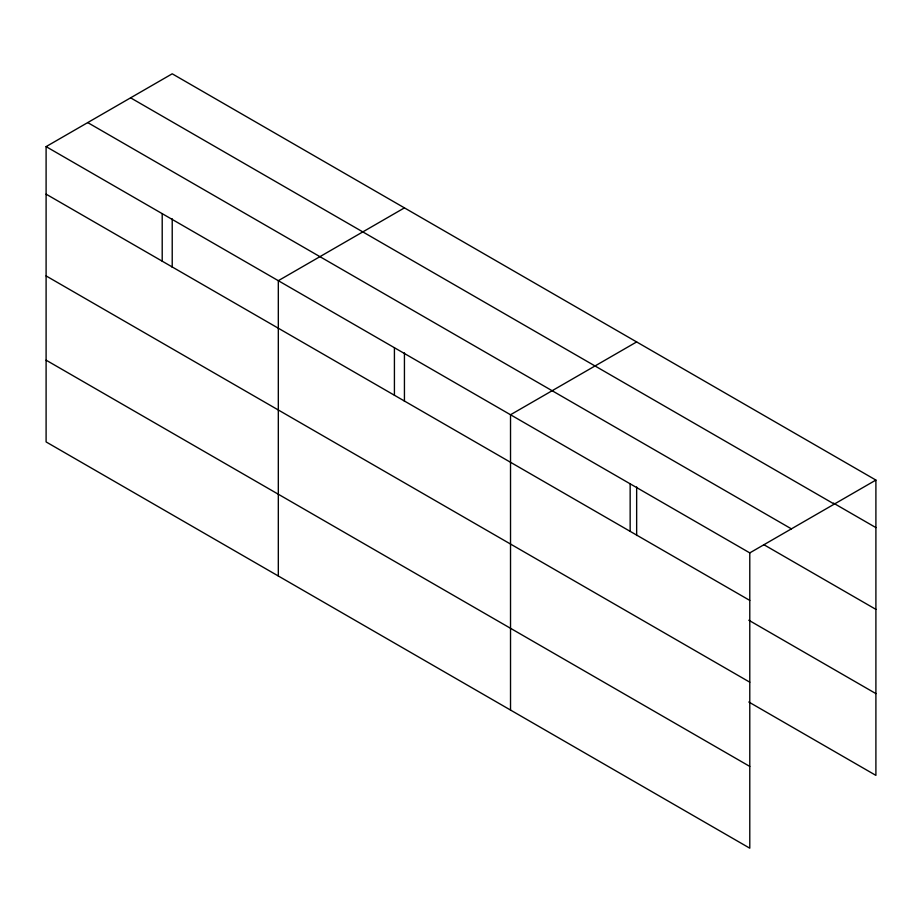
<?xml version="1.0" encoding="UTF-8"?>
<svg xmlns="http://www.w3.org/2000/svg" width="922" height="922" viewBox="0 0 922 922"><rect width="100%" height="100%" fill="white"/><g stroke="black" fill="none" stroke-linecap="round" stroke-linejoin="round"><path stroke-width="1.38" d="M46.1 146.621L749.782 552.889L749.782 848.194L46.1 441.926L46.1 146.621L172.218 73.806L875.9 480.074L875.9 775.379L748.802 701.999M404.435 207.876L278.317 280.691L278.317 575.996M636.653 341.935L510.523 414.75L510.523 710.067M749.782 552.889L875.9 480.074M833.534 503.147L875.9 527.603M130.601 97.836L834.283 504.103M87.717 122.591L791.399 528.859M763.75 544.625L875.9 609.373M46.1 194.15L749.782 600.418M748.802 620.229L875.9 693.609M46.1 275.92L749.782 682.188M46.1 360.168L749.782 766.424M636.653 486.943L636.653 535.498M630.152 483.82L630.152 531.36M404.435 352.884L404.435 401.427M394.42 347.721L394.42 395.261M172.218 218.814L172.218 267.357M162.203 213.65L162.203 261.191"/></g></svg>
